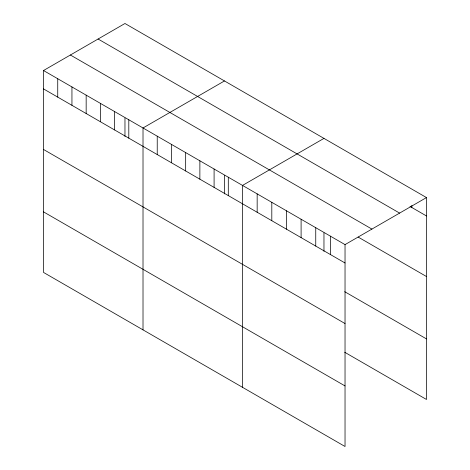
<?xml version="1.0" encoding="UTF-8"?>
<svg xmlns="http://www.w3.org/2000/svg" width="470" height="470" viewBox="0 0 470 470"><rect width="100%" height="100%" fill="white"/><g stroke="black" fill="none" stroke-linecap="round" stroke-linejoin="round"><path stroke-width="0.7" d="M43.516 70.524L345.033 244.606L345.033 446.5L43.516 272.424L43.516 70.524L124.967 23.5L426.484 197.576L426.484 399.477L344.716 352.265M224.466 80.946L143.015 127.969L143.015 329.87M323.965 138.392L242.52 185.415L242.52 387.315M345.033 244.606L426.484 197.576M410.005 206.453L426.484 215.965M98.089 39.016L399.606 213.098M70.394 55.008L371.911 229.084M358.14 237.062L426.484 276.524M43.516 88.906L345.033 262.988M344.716 291.705L426.484 338.917M43.516 149.466L345.033 323.548M43.516 211.864L345.033 385.94M411.838 205.384L411.838 207.505M330.387 236.146L330.387 254.534M323.965 232.932L323.965 251.368M315.746 227.692L315.746 246.074M301.1 219.237L301.1 237.62M286.453 210.783L286.453 229.166M271.807 202.329L271.807 220.712M257.161 193.869L257.161 212.258M228.303 177.208L228.303 195.596M224.466 175.486L224.466 193.922M214.091 169L214.091 187.389M199.873 160.799L199.873 179.182M185.662 152.591L185.662 170.974M171.444 144.384L171.444 162.767M157.233 136.177L157.233 154.559M128.804 119.762L128.804 138.145M124.967 118.04L124.967 136.476M114.586 111.555L114.586 129.943M100.374 103.353L100.374 121.736M86.163 95.146L86.163 113.529M71.945 86.938L71.945 105.321M57.734 78.731L57.734 97.114"/></g></svg>
